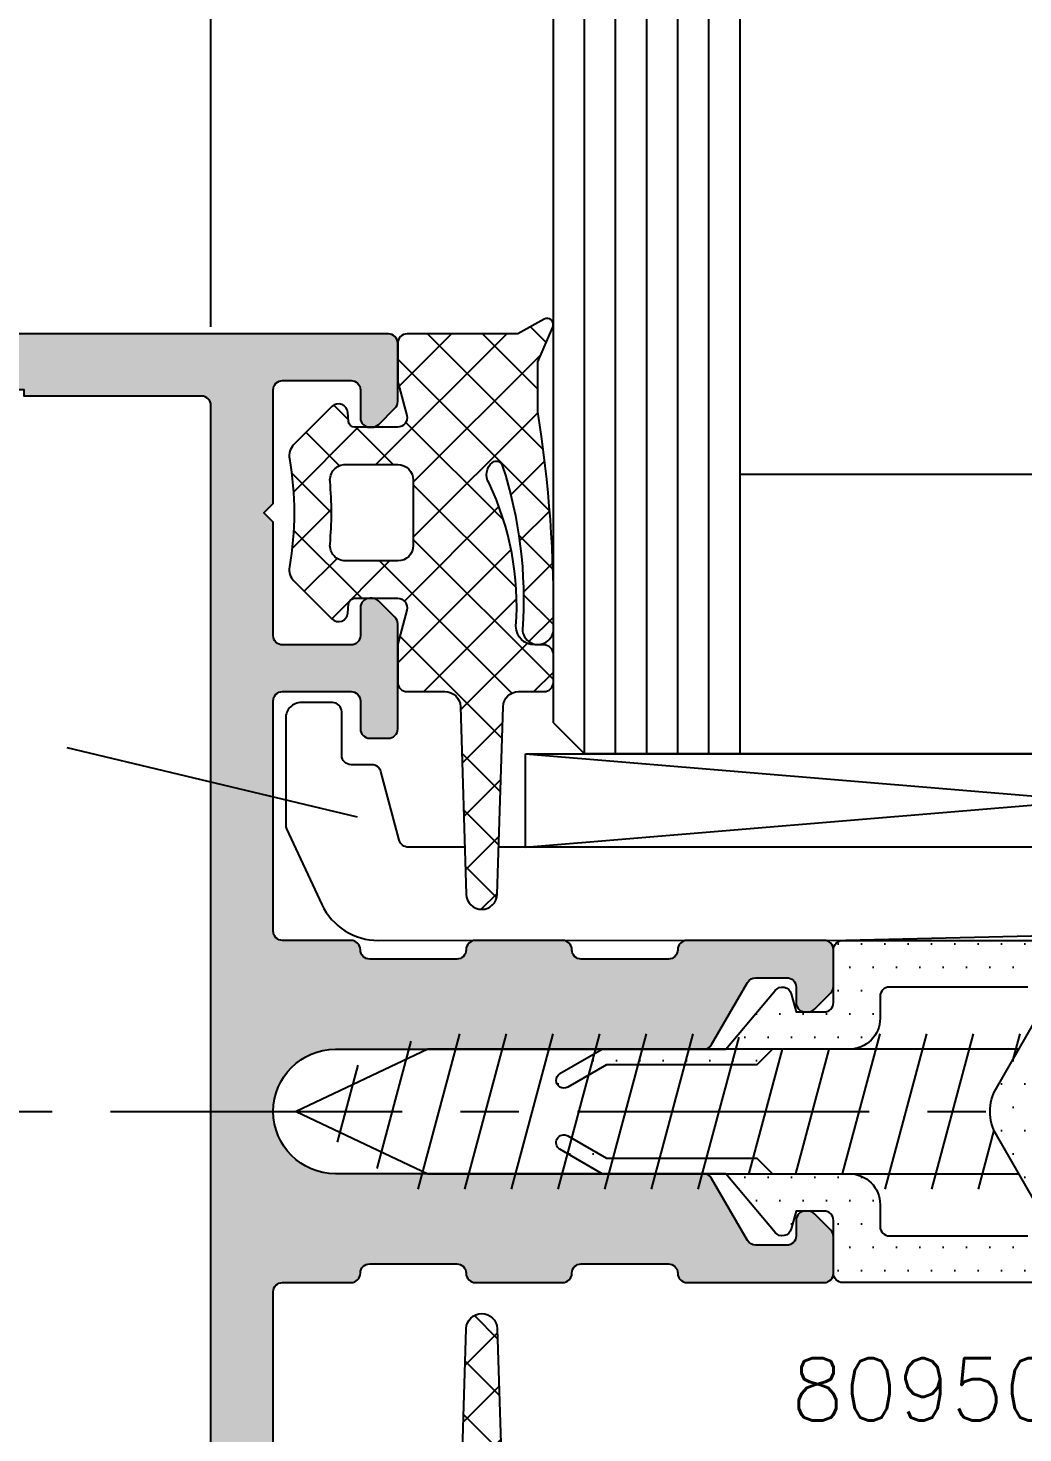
# Model space of a CAD drawing. Extents: x 0 to 4131, y -1600 to 527.
# Drawn here: x 337.51 to 369.47, y 136.53 to 181.7 of the extents above; entities that cross this region are included whole.
import ezdxf

# ---------------------------------------------------------------- set-up
doc = ezdxf.new("R2010")
doc.units = 0
doc.header["$LTSCALE"] = 7.5
doc.header["$MEASUREMENT"] = 0
doc.linetypes.add('CENTER', pattern=[2, 1.25, -0.25, 0.25, -0.25])
for name, color, linetype in [('ASSI', 1, 'CENTER'), ('FILL', 8, 'CONTINUOUS'), ('FINE', 7, 'CONTINUOUS'), ('GOMMA', 3, 'CONTINUOUS'), ('GROSSA', 4, 'CONTINUOUS'), ('QUOTE', 254, 'CONTINUOUS'), ('TRATTEGGI', 140, 'CONTINUOUS'), ('VETRO', 6, 'CONTINUOUS'), ('VITERIA', 40, 'CONTINUOUS')]:
    doc.layers.add(name, color=color, linetype=linetype)
doc.styles.get("Standard").update_dxf_attribs({"font": 'romans.shx'})
pattern_1 = [(135, (219.9116470140562, 0), (-0.8838834764831844, -0.8838834764831843), []), (225, (219.9116470140562, 0), (0.8838834764831843, -0.8838834764831844), [])]

msp = doc.modelspace()

# ---------------------------------------------------------------- hatches: boundary and pattern name
at = {"layer": 'FILL'}
h = msp.add_hatch(dxfattribs=at)
h.set_pattern_fill('ANSI37', color=137, scale=10, angle=90, style=0)
h.set_pattern_definition(pattern_1)
h.paths.add_polyline_path([(349.3827711579638, 163.3625858563698), (348.0051833116697, 163.3625858563693, 0.3888787318529616), (347.8059443720514, 163.1800170049189), (347.7801578557927, 162.885275775377, -0.6370702608069253), (347.2691674120093, 162.6992904638462), (346.0386532257656, 163.9298046500898, -0.2448502030394246), (345.8998525469115, 164.3704641271444, 0.08777722502794272), (345.8998525469115, 167.8547075855956, -0.2448502030393978), (346.0386532257655, 168.29536706265), (347.2691674120092, 169.5258812488938, -0.6370702608074451), (347.7801578557927, 169.3398959373621), (347.8059443720514, 169.0451547078203, 0.3888787318529616), (348.0051833116697, 168.8625858563698), (349.3827711579638, 168.86258585637, 0.4931454260313071), (349.6725489058506, 169.2402315699007), (349.392993410077, 170.2835468836626, -0.06554346281524528), (349.3827711579637, 170.3611925971934), (349.3827711579637, 171.5625858563699, -0.4142135623730951), (349.6827711579637, 171.8625858563698), (353.2452335871754, 171.8625858563699), (354.0843874037601, 172.336714076107, -0.719514949498538), (354.3662171950264, 172.0829143339418), (353.8827711579636, 170.9697655333424), (353.8827711579638, 169.3550702156038, -0.03458326819184766), (354.3827711579639, 163.8664340468397), (354.3827711579639, 162.3059954906206, -0.9233661372519979), (353.3880153561527, 162.3702679835963, 0.09779404551911575), (352.7396625002627, 167.6368866659521, 0.5226703353487675), (352.4252823846513, 167.7318779108169, 0.3865361286484078), (352.3159384067969, 167.0682439425365, -0.1286776343090358), (353.1827711579637, 162.46258585637, 0.4142135623730951), (353.7827711579637, 161.8625858563699), (354.0827711579638, 161.86258585637, -0.4142135623730916), (354.3827711579638, 161.56258585637), (354.3827711579638, 160.66258585637, -0.4142135623730673), (354.0827711579637, 160.36258585637), (353.2676407742215, 160.36258585637, 0.4052432957209562), (352.7678767350533, 159.877945060588), (352.5825351971321, 153.8472266521519, -0.9697392325154671), (351.5830071187955, 153.8472266521519), (351.3976655808743, 159.8779450605882, 0.4052432957209554), (350.897901541706, 160.36258585637), (349.6827711579638, 160.3625858563698, -0.414213562373088), (349.3827711579638, 160.66258585637), (349.3827711579638, 161.903474864823), (349.6725489058505, 162.9849401428391, 0.4931454260313067)])
h.paths.add_polyline_path([(349.8827711579638, 165.0625858563699), (349.8827711579638, 167.1625858563695, 0.4142135623730276), (349.3827711579639, 167.6625858563695), (347.7051674461273, 167.6625858563699, 0.4410091218322054), (347.2072186616317, 167.1173419836415, -0.04533686841581611), (347.2072186616318, 165.1078297290983, 0.4410091218320642), (347.7051674461272, 164.5625858563701), (349.3827711579638, 164.5625858563699, 0.4142135623730981)], flags=16)
h = msp.add_hatch(color=253, dxfattribs=at)
h.paths.add_polyline_path([(345.6827711579639, 170.3625858563698), (347.882771157964, 170.3625858563698, -0.4142135623730952), (348.1827711579639, 170.0625858563699), (348.1827711579639, 169.1625858563698, 0.4517883523668842), (348.520639123608, 168.8649854242834, 0.2320247787636968), (348.770639123608, 168.9504538220139), (349.2949031923199, 169.4747178907259, 0.1989123673797145), (349.3827711579639, 169.6868499250818), (349.3827711579639, 171.5625858563699, 0.4142135623730812), (349.082771157964, 171.8625858563698), (240.3827711579639, 171.8625858563699, 0.4142135623730951), (239.3827711579639, 170.8625858563699), (239.3827711579638, 122.8625858563699, 0.4142135623730951), (240.3827711579638, 121.8625858563699), (349.0827711579639, 121.8625858563698, 0.4142135623731505), (349.3827711579639, 122.1625858563698), (349.3827711579639, 124.0383217876578, 0.1989123673797021), (349.2949031923198, 124.250453822014), (348.7706391236081, 124.7747178907257, 0.2320247787637147), (348.520639123608, 124.8601862884562, 0.4517883523669615), (348.1827711579639, 124.5625858563698), (348.1827711579639, 123.6625858563698, -0.4142135623731229), (347.882771157964, 123.3625858563698), (345.6827711579639, 123.3625858563698, -0.4142135623731782), (345.3827711579639, 123.6625858563698), (345.3827711579639, 127.3141602501316), (345.0827711579639, 127.6125858563698), (345.3827711579639, 127.9110114626082), (345.3827711579639, 131.5625858563699, -0.4142135623731364), (345.6827711579639, 131.8625858563699), (347.882771157964, 131.8625858563698, -0.4142135623731784), (348.1827711579641, 131.5625858563697), (348.182771157964, 130.6625858563698, 0.4517883523667062), (348.5206391236079, 130.3649854242834, 0.2320247787637037), (348.7706391236079, 130.4504538220139), (349.2949031923199, 130.9747178907257, 0.198912367379619), (349.3827711579639, 131.1868499250817), (349.3827711579639, 134.5625858563699, 0.41421356237322), (349.0827711579638, 134.8625858563699), (348.4827711579641, 134.8625858563698, 0.4142135623730949), (348.1827711579641, 134.5625858563698), (348.1827711579641, 133.6625858563699, -0.4142135623730812), (347.882771157964, 133.3625858563698), (345.6827711579639, 133.3625858563698, -0.4142135623731505), (345.3827711579639, 133.6625858563698), (345.3827711579638, 141.0625858563701, -0.4142135623730419), (345.6827711579638, 141.36258585637), (347.882771157964, 141.36258585637, 0.4142135623730673), (348.1827711579641, 141.66258585637, -0.4142135623730951), (348.482771157964, 141.9625858563699), (351.2793954849899, 141.9625858563699, -0.4142135623730951), (351.57939548499, 141.66258585637, 0.4142135623731367), (351.87939548499, 141.3625858563699), (354.67939548499, 141.3625858563699, 0.4142135623731227), (354.97939548499, 141.66258585637, -0.4142135623730951), (355.2793954849899, 141.9625858563699), (358.0793954849899, 141.9625858563699, -0.4142135623730951), (358.37939548499, 141.66258585637, 0.4142135623730949), (358.6793954849899, 141.36258585637), (363.0827711579639, 141.3625858563698, 0.414213562372984), (363.3827711579639, 141.6625858563698), (363.3827711579639, 142.838321787658, 0.1989123673795689), (363.2949031923199, 143.0504538220138), (362.770639123608, 143.5747178907259, 0.2320247787636095), (362.5206391236081, 143.6601862884561, 0.4517883523670538), (362.1827711579639, 143.3625858563698), (362.1827711579639, 142.8625858563698, -0.4142135623730119), (361.8827711579639, 142.5625858563699), (360.883881857857, 142.5625858563699, -0.2679491924310441), (360.6240742367218, 142.7125858563699), (359.4693736983424, 144.7125858563699, 0.2679491924309973), (359.2095660772072, 144.8625858563698), (347.382771157964, 144.8625858563698, -1), (347.382771157964, 148.8625858563698), (359.2095660772071, 148.8625858563698, 0.2679491924310169), (359.4693736983423, 149.0125858563698), (360.6240742367218, 151.0125858563699, -0.2679491924309973), (360.883881857857, 151.1625858563698), (361.8827711579639, 151.1625858563698, -0.4142135623731506), (362.1827711579639, 150.8625858563698), (362.1827711579639, 150.3625858563698, 0.4517883523669043), (362.520639123608, 150.0649854242835, 0.2320247787638649), (362.7706391236081, 150.1504538220139), (363.2949031923199, 150.6747178907258, 0.1989123673796784), (363.3827711579639, 150.8868499250816), (363.382771157964, 152.0625858563699, 0.4142135623730258), (363.082771157964, 152.3625858563697), (358.6793954849899, 152.3625858563696, 0.4142135623731227), (358.37939548499, 152.0625858563696, -0.4142135623730256), (358.07939548499, 151.7625858563697), (355.2793954849899, 151.7625858563697, -0.4142135623730951), (354.97939548499, 152.0625858563696, 0.4142135623731781), (354.67939548499, 152.3625858563697), (351.87939548499, 152.3625858563696, 0.4142135623730951), (351.5793954849899, 152.0625858563696, -0.4142135623730812), (351.2793954849899, 151.7625858563697), (348.482771157964, 151.7625858563697, -0.4142135623730947), (348.1827711579641, 152.0625858563696, 0.4142135623730533), (347.8827711579641, 152.3625858563696), (345.6827711579639, 152.3625858563698, -0.414213562373164), (345.3827711579639, 152.6625858563698), (345.3827711579639, 160.0625858563701, -0.4142135623731505), (345.6827711579639, 160.3625858563701), (347.8827711579639, 160.36258585637, -0.4142135623730673), (348.1827711579638, 160.0625858563701), (348.1827711579639, 159.1625858563699, 0.4142135623730397), (348.4827711579638, 158.8625858563699), (349.0827711579639, 158.8625858563698, 0.4142135623730951), (349.3827711579639, 159.1625858563698), (349.3827711579639, 162.5383217876581, 0.198912367379655), (349.2949031923199, 162.7504538220141), (348.7706391236081, 163.2747178907259, 0.2320247787636621), (348.5206391236081, 163.3601862884561, 0.4517883523669932), (348.1827711579641, 163.0625858563699), (348.182771157964, 162.16258585637, -0.414213562373095), (347.8827711579639, 161.8625858563699), (345.6827711579639, 161.8625858563698, -0.4142135623731226), (345.3827711579639, 162.1625858563698), (345.3827711579639, 165.8141602501314), (345.0827711579639, 166.1125858563698), (345.3827711579639, 166.4110114626083), (345.3827711579639, 170.0625858563699, -0.4142135623730673)])
h.paths.add_polyline_path([(343.3827711579639, 169.5625858563699), (343.3827711579638, 124.1625858563698, -0.414213562373095), (343.0827711579638, 123.8625858563699), (337.3827711579639, 123.8625858563699), (337.3827711579638, 123.6625858563698), (297.8827711579637, 123.6625858563699), (297.8827711579638, 123.8625858563697), (291.8827711579638, 123.8625858563699), (291.8827711579639, 123.6625858563699), (252.3827711579638, 123.6625858563699), (252.3827711579638, 123.86258585637), (246.6827711579638, 123.8625858563699, -0.4142135623730951), (246.3827711579638, 124.1625858563699), (246.3827711579638, 126.5625858563699, 0.4142135623731504), (246.0827711579637, 126.86258585637), (245.1827711579637, 126.86258585637, 0.4142135623731504), (244.8827711579636, 126.5625858563699), (244.8827711579636, 124.1625858563699, -0.4142135623730396), (244.5827711579637, 123.86258585637), (241.6827711579637, 123.8625858563699, -0.4142135623730813), (241.3827711579638, 124.1625858563699), (241.3827711579639, 169.5625858563698, -0.4142135623731364), (241.6827711579638, 169.8625858563698), (244.5827711579638, 169.8625858563697, -0.414213562373081), (244.8827711579638, 169.5625858563697), (244.8827711579639, 167.1625858563698, 0.4142135623731505), (245.1827711579638, 166.8625858563698), (246.0827711579638, 166.8625858563697, 0.4142135623731505), (246.3827711579638, 167.1625858563698), (246.3827711579638, 169.5625858563699, -0.4142135623730951), (246.6827711579638, 169.8625858563699), (252.3827711579638, 169.8625858563698), (252.3827711579638, 170.0625858563699), (291.8827711579639, 170.0625858563698), (291.8827711579637, 169.8625858563699), (297.8827711579638, 169.8625858563699), (297.8827711579638, 170.0625858563699), (337.3827711579638, 170.0625858563699), (337.3827711579639, 169.8625858563699), (343.0827711579638, 169.8625858563699, -0.4142135623730951)], flags=16)
h = msp.add_hatch(dxfattribs=at)
h.set_pattern_fill('DOTS', color=2, scale=12, style=0)
h.set_pattern_definition([(0, (219.9116470140562, 0), (0.375, 0.75), [0, -0.75])])
edge = h.paths.add_edge_path(flags=16)
edge.add_arc((375.627515269638, 143.3625858563662), 0.4999999999999716, 270.0000000000032, 390.0000000000049)
edge.add_line((376.0605279715302, 143.6125858563663), (374.6171522985561, 146.1125858563663))
edge.add_arc((375.9161904042327, 146.8625858563662), 1.499999999999923, 150.0000000000008, 209.9999999999992, ccw=False)
edge.add_line((374.6171522985561, 147.6125858563661), (376.0605279715302, 150.1125858563661))
edge.add_arc((375.627515269638, 150.3625858563661), 0.5000000000000022, 330.0000000000039, 450.0000000000032)
edge.add_line((375.6275152696379, 150.8625858563661), (372.0523864002345, 150.8625858563661))
edge.add_arc((372.0523864002344, 150.5625858563661), 0.3000000000000398, 89.99999999996743, 149.999999999966)
edge.add_line((371.792578779099, 150.7125858563663), (369.569780242719, 146.8625858563664))
edge.add_line((369.569780242719, 146.8625858563664), (371.7925787790991, 143.0125858563663))
edge.add_arc((372.0523864002345, 143.1625858563663), 0.2999999999999832, 210.0000000000031, 270.0000000000054)
edge.add_line((372.0523864002345, 142.8625858563664), (375.627515269638, 142.8625858563663))
edge = h.paths.add_edge_path()
edge.add_arc((378.0523864002342, 150.5625858563662), 0.2999999999999261, 89.99999999997829, 149.9999999999794)
edge.add_line((377.792578779099, 150.7125858563663), (375.569780242719, 146.8625858563661))
edge.add_line((375.569780242719, 146.8625858563661), (377.7925787790991, 143.0125858563662))
edge.add_arc((378.0523864002345, 143.1625858563662), 0.2999999999999832, 210.0000000000031, 270.0000000000054)
edge.add_line((378.0523864002345, 142.8625858563663), (381.6827711579638, 142.8625858563664))
edge.add_line((381.6827711579638, 142.8625858563664), (381.6827711579638, 142.5625858563662))
edge.add_line((381.6827711579638, 142.5625858563662), (383.1827711579638, 142.5625858563662))
edge.add_line((383.1827711579638, 142.5625858563662), (383.1827711579638, 143.6625858563662))
edge.add_line((383.1827711579638, 143.6625858563662), (384.0827711579637, 143.6625858563662))
edge.add_arc((384.0827711579638, 143.3625858563663), 0.2999999999999261, -5.5138116294983774e-12, 90.0000000000054, ccw=False)
edge.add_line((384.3827711579637, 143.3625858563663), (384.3827711579637, 141.8625858563663))
edge.add_arc((383.8827711579638, 141.8625858563662), 0.4999999999999432, -89.99999999999352, 6.480149750132114e-12, ccw=False)
edge.add_line((383.8827711579638, 141.3625858563663), (363.6827711579639, 141.3625858563664))
edge.add_arc((363.6827711579639, 141.6625858563663), 0.2999999999999545, 180, 270, ccw=False)
edge.add_line((363.3827711579639, 141.6625858563663), (363.3827711579638, 143.3625858563664))
edge.add_arc((363.082771157964, 143.3625858563663), 0.2999999999998977, 1.085629331273251e-11, 90.00000000001086)
edge.add_line((363.0827711579639, 143.6625858563662), (362.1827711579639, 143.6625858563662))
edge.add_line((362.1827711579639, 143.6625858563662), (362.0279914555121, 143.0849401428354))
edge.add_arc((361.7382137076254, 143.1625858563661), 0.2999999999999692, 219.9999999999969, 344.99999999999835, ccw=False)
edge.add_line((361.5084003746897, 142.9697495734602), (359.9201221478243, 144.8625858563661))
edge.add_line((359.9201221478243, 144.8625858563661), (355.9526896817964, 144.8625858563663))
edge.add_line((355.9526896817964, 144.8625858563663), (354.5956388742275, 145.6460795054202))
edge.add_arc((354.7206388742275, 145.8625858563663), 0.2499999999999713, 59.99999999999619, 239.9999999999962, ccw=False)
edge.add_line((354.8456388742275, 146.0790922073124), (356.0866642780121, 145.3625858563663))
edge.add_line((356.0866642780121, 145.3625858563663), (360.9201221478243, 145.3625858563663))
edge.add_line((360.9201221478243, 145.3625858563663), (361.4201221478243, 144.8625858563661))
edge.add_line((361.4201221478243, 144.8625858563661), (363.8827711579639, 144.8625858563664))
edge.add_arc((363.8827711579639, 143.8625858563664), 1, 0, 90, ccw=False)
edge.add_line((364.8827711579639, 143.8625858563664), (364.8827711579639, 143.1625858563663))
edge.add_arc((365.182771157964, 143.1625858563664), 0.3000000000000114, 180.0000000000109, 270.0000000000109)
edge.add_line((365.182771157964, 142.8625858563664), (369.627515269638, 142.8625858563664))
edge.add_arc((369.627515269638, 143.3625858563663), 0.4999999999999716, 270.0000000000032, 390.0000000000049)
edge.add_line((370.0605279715302, 143.6125858563664), (368.6171522985562, 146.1125858563664))
edge.add_arc((369.916190404233, 146.8625858563664), 1.500000000000049, 150.0000000000011, 209.9999999999989, ccw=False)
edge.add_line((368.6171522985562, 147.6125858563664), (370.0605279715302, 150.1125858563664))
edge.add_arc((369.627515269638, 150.3625858563664), 0.4999999999999814, 329.999999999995, 449.9999999999968)
edge.add_line((369.627515269638, 150.8625858563664), (365.182771157964, 150.8625858563664))
edge.add_arc((365.182771157964, 150.5625858563664), 0.3000000000000114, 89.99999999998914, 179.9999999999891)
edge.add_line((364.8827711579639, 150.5625858563664), (364.8827711579639, 149.8625858563664))
edge.add_arc((363.8827711579639, 149.8625858563664), 1.000000000000028, 270.0000000000016, 359.99999999999835, ccw=False)
edge.add_line((363.8827711579639, 148.8625858563664), (361.4201221478243, 148.8625858563664))
edge.add_line((361.4201221478243, 148.8625858563664), (360.9201221478243, 148.3625858563664))
edge.add_line((360.9201221478243, 148.3625858563664), (356.0866642780121, 148.3625858563664))
edge.add_line((356.0866642780121, 148.3625858563664), (354.8456388742275, 147.6460795054201))
edge.add_arc((354.7206388742275, 147.8625858563663), 0.2500000000000205, 119.9999999999973, 299.99999999999727, ccw=False)
edge.add_line((354.5956388742275, 148.0790922073124), (355.9526896817964, 148.8625858563664))
edge.add_line((355.9526896817964, 148.8625858563664), (359.9201221478243, 148.8625858563664))
edge.add_line((359.9201221478243, 148.8625858563664), (361.5084003746897, 150.7554221392722))
edge.add_arc((361.7382137076254, 150.5625858563663), 0.2999999999999322, 15.000000000013586, 140.0000000000149, ccw=False)
edge.add_line((362.0279914555121, 150.6402315698971), (362.1827711579639, 150.0625858563664))
edge.add_line((362.1827711579639, 150.0625858563664), (363.0827711579639, 150.0625858563664))
edge.add_arc((363.0827711579639, 150.3625858563664), 0.2999999999999545, 270, 360)
edge.add_line((363.3827711579638, 150.3625858563664), (363.3827711579639, 152.0625858563664))
edge.add_arc((363.6827711579639, 152.0625858563664), 0.2999999999999545, 90, 180, ccw=False)
edge.add_line((363.6827711579639, 152.3625858563664), (383.8827711579638, 152.3625858563661))
edge.add_arc((383.8827711579638, 151.8625858563662), 0.4999999999999432, -6.480149750132114e-12, 89.99999999999352, ccw=False)
edge.add_line((384.3827711579637, 151.8625858563661), (384.3827711579637, 150.3625858563664))
edge.add_arc((384.0827711579638, 150.3625858563663), 0.2999999999999261, -90.0000000000054, 5.4001247917767614e-12, ccw=False)
edge.add_line((384.0827711579637, 150.0625858563664), (383.1827711579638, 150.0625858563664))
edge.add_line((383.1827711579638, 150.0625858563664), (383.1827711579638, 151.1625858563663))
edge.add_line((383.1827711579638, 151.1625858563663), (381.6827711579638, 151.1625858563663))
edge.add_line((381.6827711579638, 151.1625858563663), (381.6827711579638, 150.8625858563661))
edge.add_line((381.6827711579638, 150.8625858563661), (378.0523864002344, 150.8625858563661))
h = msp.add_hatch(dxfattribs=at)
h.set_pattern_fill('ANSI37', color=137, scale=10, angle=90, style=0)
h.set_pattern_definition(pattern_1)
h.paths.add_polyline_path([(349.3827711579637, 130.3625858563697), (348.0051833116697, 130.3625858563702, -0.3888787318528232), (347.8059443720514, 130.5451547078206), (347.7801578557928, 130.839895937362, 0.6370702608074055), (347.2691674120094, 131.0258812488935), (346.0386532257656, 129.7953670626497, 0.2448502030393981), (345.8998525469115, 129.3547075855951, -0.08777722502794177), (345.8998525469115, 125.8704641271439, 0.2448502030393868), (346.0386532257655, 125.4298046500896), (347.2691674120092, 124.1992904638458, 0.6370702608074225), (347.7801578557927, 124.3852757753774), (347.8059443720514, 124.6800170049193, -0.3888787318529661), (348.0051833116698, 124.8625858563697), (349.3827711579639, 124.8625858563695, -0.4931454260312712), (349.6725489058506, 124.4849401428388), (349.392993410077, 123.4416248290769, 0.06554346281525253), (349.3827711579637, 123.3639791155461), (349.3827711579637, 122.1625858563697, 0.4142135623730859), (349.6827711579637, 121.8625858563697), (353.2452335871754, 121.8625858563696), (354.0843874037601, 121.3884576366326, 0.7195149494985551), (354.3662171950264, 121.6422573787978), (353.8827711579636, 122.7554061793972), (353.8827711579638, 124.3701014971358, 0.03458326819185004), (354.3827711579639, 129.8587376659003), (354.3827711579639, 131.4191762221189, 0.923366137252042), (353.3880153561528, 131.3549037291426, -0.09780651076475916), (352.7394524924057, 126.0876423361231, -0.521594728560555), (352.4252823846513, 125.9932938019226, -0.3865361286483301), (352.3159384067968, 126.656927770203, 0.1286776343090394), (353.1827711579637, 131.2625858563696, -0.4142135623732106), (353.782771157964, 131.8625858563696), (354.0827711579636, 131.8625858563695, 0.4142135623731878), (354.3827711579638, 132.1625858563695), (354.3827711579638, 133.0625858563695, 0.4142135623731131), (354.0827711579638, 133.3625858563695), (353.2676407742216, 133.3625858563695, -0.4052432957209566), (352.7678767350533, 133.8472266521514), (352.5825351971321, 139.8779450605877, 0.9697392325154811), (351.5830071187955, 139.8779450605877), (351.3976655808743, 133.8472266521514, -0.4052432957210116), (350.8979015417059, 133.3625858563695), (349.6827711579639, 133.3625858563697, 0.4142135623731499), (349.3827711579638, 133.0625858563697), (349.3827711579638, 131.8216968479166), (349.6725489058505, 130.7402315699004, -0.4931454260313897)])
h.paths.add_polyline_path([(349.8827711579638, 128.6625858563697), (349.8827711579638, 126.56258585637, -0.4142135623730356), (349.3827711579639, 126.06258585637), (347.7051674461272, 126.0625858563697, -0.441009121832149), (347.2072186616317, 126.607829729098, 0.04533686841581565), (347.2072186616318, 128.6173419836412, -0.4410091218320158), (347.7051674461272, 129.1625858563695), (349.3827711579638, 129.1625858563697, -0.4142135623731346)], flags=16)

# ---------------------------------------------------------------- linework, layer by layer
at = {"layer": 'ASSI'}
msp.add_line((235.1541341295788, 146.8625858563698), (402.4758087198757, 146.8625858563698), dxfattribs=at)
at = {"layer": 'FINE'}
for p, q in [((343.3806467994698, 172.0906341108348), (343.3806467994698, 226.8620613006726)), ((353.4832526970076, 155.3597506993854), (389.4832526970076, 158.3625858563695)), ((353.4832526970076, 158.3625858563693), (389.4832526970076, 155.3597506993854))]:
    msp.add_line(p, q, dxfattribs=at)
msp.add_lwpolyline([(351.536464185578, 155.3616595595614), (349.7231134367036, 155.3616595595614, -0.3394542588633759), (349.4333356888168, 155.5840138460306), (348.8424501171696, 157.7892288208773, 0.3394676889014783), (348.5526579184598, 158.0115831069987), (347.8828674955092, 158.0115508435889, -0.414213562373109), (347.5828530450341, 158.3115363924174), (347.582785607859, 159.7115363907934, 0.4142135623731228), (347.2827711573839, 160.0115219396217), (346.2827711585441, 160.0114737702111, 0.4142135623730951), (345.7827952438296, 159.5114496860859), (345.7829534576034, 156.0797736342359, 0.1095183342453251), (345.8110672286708, 155.952988890148), (346.9474711551032, 153.5162692575755, 0.2914734195860883), (348.7601423513499, 152.3615930950205), (363.7829534576034, 152.3723107859983), (383.5166749881524, 152.8307554297485, 0.4044874037899032), (384.483312014126, 153.8302469002234), (384.4832526970076, 155.0616740103847, 0.4141994539497039), (384.1832526973557, 155.3616595595614), (352.6290781303496, 155.3616595595614)], format="xyb", dxfattribs=at)
msp.add_lwpolyline([(353.4832526970076, 158.3625858563693), (389.4832526970076, 158.3625858563695), (389.4832526970076, 155.3597506993854), (353.4832526970076, 155.3597506993854)], close=True, dxfattribs=at)
at = {"layer": 'GOMMA'}
for points in [[(347.2691674120093, 162.6992904638462, 0.6370702608069253), (347.7801578557927, 162.885275775377), (347.8059443720514, 163.1800170049189, -0.3888787318529617), (348.0051833116697, 163.3625858563693), (349.3827711579638, 163.3625858563698, -0.4931454260313065), (349.6725489058505, 162.9849401428391), (349.3827711579638, 161.903474864823), (349.3827711579638, 160.66258585637, 0.4142135623730882), (349.6827711579638, 160.3625858563698), (350.897901541706, 160.36258585637, -0.4052432957209554), (351.3976655808743, 159.8779450605882), (351.5830071187955, 153.8472266521519, 0.9697392325154702), (352.5825351971321, 153.8472266521519), (352.7678767350533, 159.877945060588, -0.4052432957209562), (353.2676407742215, 160.36258585637), (354.0827711579637, 160.36258585637, 0.4142135623730672), (354.3827711579638, 160.66258585637), (354.3827711579638, 161.56258585637, 0.4142135623730916), (354.0827711579638, 161.86258585637), (353.7827711579637, 161.8625858563699, -0.414213562373095), (353.1827711579637, 162.46258585637, 0.1286776343090358), (352.3159384067969, 167.0682439425365, -0.3865361286483825), (352.4252823846513, 167.7318779108169, -0.522670335346423), (352.7396625002622, 167.6368866659536, -0.0977940455191428), (353.3880153561527, 162.3702679835963, 1.011468768470314), (354.3875985499434, 162.3967898639193, 0.04380891343036498), (353.8827711579638, 169.3550702156038), (353.8827711579636, 170.9697655333424), (354.3662171950264, 172.0829143339418, 0.7195149494985378), (354.0843874037601, 172.336714076107), (353.2452335871754, 171.8625858563699), (349.6827711579637, 171.8625858563698, 0.414213562373095), (349.3827711579637, 171.5625858563699), (349.3827711579637, 170.3611925971934, 0.06554346281524528), (349.392993410077, 170.2835468836626), (349.6725489058506, 169.2402315699007, -0.4931454260313073), (349.3827711579638, 168.86258585637), (348.0051833116697, 168.8625858563698, -0.3888787318529617), (347.8059443720514, 169.0451547078203), (347.7801578557927, 169.3398959373621, 0.6370702608074451), (347.2691674120092, 169.5258812488938), (346.0386532257655, 168.29536706265, 0.2448502030393978), (345.8998525469115, 167.8547075855956, -0.08777722502794418), (345.8998525469115, 164.3704641271443, 0.2448502030393947), (346.0386532257656, 163.9298046500898)], [(349.3827711579639, 167.6625858563695, -0.4142135623730276), (349.8827711579638, 167.1625858563695), (349.8827711579638, 165.0625858563699, -0.4142135623730981), (349.3827711579638, 164.5625858563699), (347.7051674461272, 164.5625858563701, -0.4410091218320271), (347.2072186616318, 165.1078297290983, 0.04533686841581869), (347.2072186616317, 167.1173419836416, -0.4410091218321683), (347.7051674461273, 167.6625858563699)]]:
    msp.add_lwpolyline(points, format="xyb", close=True, dxfattribs=at)
for points in [[(369.627515269638, 150.8625858563664), (365.182771157964, 150.8625858563664, 0.414213562373095), (364.8827711579639, 150.5625858563664), (364.8827711579639, 149.8625858563664, -0.4142135623730784), (363.8827711579639, 148.8625858563664), (361.4201221478243, 148.8625858563664), (360.9201221478243, 148.3625858563664), (356.0866642780121, 148.3625858563664), (354.8456388742275, 147.6460795054201, -1.000000000000002), (354.5956388742275, 148.0790922073124), (355.9526896817964, 148.8625858563664), (359.9201221478243, 148.8625858563664), (361.5084003746897, 150.7554221392722, -0.6068148963145984), (362.0279914555121, 150.6402315698971), (362.1827711579639, 150.0625858563664), (363.0827711579639, 150.0625858563664, 0.4142135623730953), (363.3827711579638, 150.3625858563664), (363.3827711579639, 152.0625858563664, -0.4142135623730951), (363.6827711579639, 152.3625858563664), (383.8827711579638, 152.3625858563661, -0.4142135623731101)], [(370.0605279715302, 143.6125858563664), (368.6171522985562, 146.1125858563664, -0.2679491924311143), (368.6171522985562, 147.6125858563664), (370.0605279715302, 150.1125858563664, 0.5773502691896208)], [(383.8827711579638, 141.3625858563663), (363.6827711579639, 141.3625858563664, -0.4142135623730951), (363.3827711579639, 141.6625858563663), (363.3827711579638, 143.3625858563664, 0.414213562373095), (363.0827711579639, 143.6625858563662), (362.1827711579639, 143.6625858563662), (362.0279914555121, 143.0849401428354, -0.6068148963145925), (361.5084003746897, 142.9697495734602), (359.9201221478243, 144.8625858563661), (355.9526896817964, 144.8625858563663), (354.5956388742275, 145.6460795054202, -1.000000000000002), (354.8456388742275, 146.0790922073124), (356.0866642780121, 145.3625858563663), (360.9201221478243, 145.3625858563663), (361.4201221478243, 144.8625858563661), (363.8827711579639, 144.8625858563664, -0.414213562373095), (364.8827711579639, 143.8625858563664), (364.8827711579639, 143.1625858563663, 0.4142135623730948), (365.182771157964, 142.8625858563664), (369.627515269638, 142.8625858563664, 0.5773502691896253)], [(351.3976655808743, 133.8472266521514), (351.5830071187955, 139.8779450605877, -0.9697392325154702), (352.5825351971321, 139.8779450605877), (352.7678767350533, 133.8472266521516, 0.4052432957209562)]]:
    msp.add_lwpolyline(points, format="xyb", dxfattribs=at)
at = {"layer": 'GROSSA'}
for points in [[(345.3827711579639, 133.6625858563697), (345.3827711579638, 141.06258585637, -0.4142135623731114), (345.6827711579638, 141.36258585637), (347.882771157964, 141.36258585637, 0.4142135623730673), (348.1827711579641, 141.6625858563699), (348.1827711579641, 141.6625858563699, -0.414213562373095), (348.482771157964, 141.9625858563699), (351.2793954849899, 141.9625858563699, -0.414213562373095), (351.57939548499, 141.6625858563699, 0.4142135623730674), (351.87939548499, 141.3625858563699), (354.67939548499, 141.3625858563699, 0.4142135623731227), (354.97939548499, 141.6625858563699), (354.97939548499, 141.6625858563699, -0.414213562373095), (355.2793954849899, 141.9625858563699), (358.0793954849899, 141.9625858563699, -0.414213562373095), (358.37939548499, 141.6625858563699, 0.4142135623731226), (358.6793954849899, 141.36258585637), (363.0827711579639, 141.3625858563697, 0.4142135623731227), (363.3827711579639, 141.6625858563699), (363.3827711579639, 142.838321787658, 0.1989123673796436), (363.2949031923199, 143.0504538220138), (362.770639123608, 143.5747178907258, 0.1989123673796406), (362.558507089252, 143.6625858563697), (362.4827711579639, 143.6625858563697, 0.4142135623731227), (362.1827711579639, 143.3625858563697), (362.1827711579639, 142.8625858563697, -0.4142135623730396), (361.8827711579639, 142.5625858563698), (360.883881857857, 142.5625858563698, -0.2679491924310988), (360.6240742367217, 142.7125858563699), (359.4693736983424, 144.7125858563699, 0.2679491924310988), (359.2095660772071, 144.8625858563697), (347.382771157964, 144.8625858563697, -0.9999999999999999), (347.382771157964, 148.8625858563697), (359.2095660772071, 148.8625858563697, 0.2679491924311116), (359.4693736983424, 149.0125858563698), (360.6240742367218, 151.0125858563698, -0.2679491924310988), (360.8838818578571, 151.1625858563697), (361.8827711579639, 151.1625858563697, -0.4142135623731228), (362.1827711579639, 150.8625858563697), (362.1827711579639, 150.3625858563697, 0.4142135623730672), (362.4827711579639, 150.0625858563698), (362.558507089252, 150.0625858563698, 0.1989123673796406), (362.770639123608, 150.1504538220137), (363.2949031923199, 150.6747178907257, 0.1989123673796292), (363.3827711579639, 150.8868499250815), (363.382771157964, 152.0625858563698, 0.4142135623731505), (363.0827711579639, 152.3625858563696), (358.6793954849899, 152.3625858563695, 0.4142135623731226), (358.37939548499, 152.0625858563696, -0.4142135623730673), (358.0793954849899, 151.7625858563696), (355.2793954849899, 151.7625858563696, -0.414213562373095), (354.97939548499, 152.0625858563696), (354.97939548499, 152.0625858563696, 0.4142135623731227), (354.67939548499, 152.3625858563696), (351.87939548499, 152.3625858563695, 0.414213562373095), (351.5793954849899, 152.0625858563696, -0.4142135623730673), (351.2793954849899, 151.7625858563696), (348.482771157964, 151.7625858563696, -0.4142135623730948), (348.1827711579641, 152.0625858563696), (348.1827711579641, 152.0625858563696, 0.4142135623731227), (347.882771157964, 152.3625858563695), (345.6827711579639, 152.3625858563697, -0.4142135623730807), (345.3827711579639, 152.6625858563697), (345.3827711579639, 160.06258585637, -0.4142135623731227), (345.6827711579639, 160.3625858563701), (347.8827711579639, 160.36258585637, -0.4142135623731228), (348.1827711579638, 160.06258585637), (348.1827711579639, 159.1625858563698, 0.414213562373095), (348.4827711579639, 158.8625858563699), (349.0827711579639, 158.8625858563697, 0.4142135623731228), (349.3827711579639, 159.1625858563698), (349.3827711579639, 162.538321787658, 0.1989123673796898), (349.2949031923199, 162.7504538220141), (348.7706391236081, 163.2747178907258, 0.1989123673796406), (348.5585070892521, 163.3625858563697), (348.482771157964, 163.3625858563697, 0.4142135623731505), (348.1827711579641, 163.0625858563698), (348.182771157964, 162.1625858563699, -0.4142135623730673), (347.882771157964, 161.8625858563699), (345.6827711579639, 161.8625858563697, -0.4142135623731504), (345.3827711579639, 162.1625858563698), (345.3827711579639, 165.8141602501314), (345.0827711579639, 166.1125858563697), (345.3827711579639, 166.4110114626083), (345.3827711579639, 170.0625858563698, -0.4142135623731505), (345.6827711579639, 170.3625858563697), (347.882771157964, 170.3625858563697, -0.4142135623731228), (348.1827711579639, 170.0625858563698), (348.1827711579639, 169.1625858563697, 0.4142135623731504), (348.482771157964, 168.8625858563697), (348.5585070892521, 168.8625858563697, 0.1989123673796712), (348.7706391236081, 168.9504538220139), (349.2949031923199, 169.4747178907259, 0.1989123673796406), (349.3827711579639, 169.6868499250817), (349.3827711579639, 171.5625858563698, 0.4142135623731228), (349.0827711579639, 171.8625858563697), (240.3827711579639, 171.8625858563698, 0.414213562373095)], [(343.3827711579638, 124.1625858563698), (343.3827711579639, 169.5625858563698, 0.414213562373095), (343.0827711579638, 169.8625858563698), (337.3827711579639, 169.8625858563698), (337.3827711579638, 170.0625858563699), (297.8827711579638, 170.0625858563698), (297.8827711579638, 169.8625858563699), (291.8827711579638, 169.8625858563698), (291.8827711579639, 170.0625858563698), (252.3827711579638, 170.0625858563698), (252.3827711579638, 169.8625858563697), (246.6827711579638, 169.8625858563698, 0.414213562373095), (246.3827711579638, 169.5625858563698), (246.3827711579638, 167.1625858563698, -0.4142135623731505), (246.0827711579638, 166.8625858563697), (245.1827711579638, 166.8625858563697, -0.4142135623731504), (244.8827711579639, 167.1625858563698), (244.8827711579638, 169.5625858563697, 0.4142135623730811), (244.5827711579638, 169.8625858563697), (241.6827711579638, 169.8625858563697, 0.4142135623731365), (241.3827711579639, 169.5625858563697), (241.3827711579638, 124.1625858563699, 0.4142135623730813)]]:
    msp.add_lwpolyline(points, format="xyb", dxfattribs=at)
at = {"layer": 'QUOTE'}
msp.add_line((348.0938960162735, 156.3260723066462), (338.7621065451563, 158.5566597223079), dxfattribs=at)
at = {"layer": 'TRATTEGGI'}
for p, q in [((355.3827711579639, 158.3625858563695), (355.3827711579639, 226.8625858563699)), ((356.3827711579639, 158.3625858563695), (356.3827711579639, 226.8625858563699)), ((357.3827711579639, 158.3625858563695), (357.3827711579639, 226.8625858563699)), ((358.3827711579639, 158.3625858563695), (358.3827711579639, 226.8625858563699)), ((359.3827711579639, 158.3625858563695), (359.3827711579639, 226.8625858563699))]:
    msp.add_line(p, q, dxfattribs=at)
at = {"layer": 'VETRO'}
for p, q in [((354.3827711579639, 159.3625858563695), (354.3827711579639, 226.8625858563699)), ((360.3827711579639, 158.3625858563695), (360.3827711579639, 226.8625858563699)), ((360.3827711579639, 167.3505887380431), (380.3827711579639, 167.3505887380432)), ((354.3827711579639, 159.3625858563695), (355.3827711579639, 158.3625858563695)), ((387.3827711579638, 158.3625858563696), (355.3827711579639, 158.3625858563695))]:
    msp.add_line(p, q, dxfattribs=at)
at = {"layer": 'VITERIA'}
for p, q in [((349.806328545353, 149.1258602122207), (348.7097462655271, 145.0333594292305)), ((351.3697589905307, 149.3625858563703), (350.0300130283752, 144.3625858563702)), ((352.8697589905307, 149.3625858563703), (351.5300130283752, 144.3625858563702)), ((354.3697589905307, 149.3625858563703), (353.0300130283752, 144.3625858563702)), ((355.8697589905307, 149.3625858563703), (354.5300130283752, 144.3625858563702)), ((357.3697589905307, 149.3625858563703), (356.0300130283752, 144.3625858563702)), ((358.8697589905307, 149.3625858563703), (357.5300130283752, 144.3625858563702)), ((360.3392680293848, 149.248792040202), (359.0300130283752, 144.3625858563702)), ((364.8697589905307, 149.3625858563703), (363.6639876245906, 144.8625858563697)), ((366.3697589905307, 149.3625858563703), (365.0300130283752, 144.3625858563702)), ((367.8697589905307, 149.3625858563703), (366.5300130283752, 144.3625858563702)), ((369.3697589905307, 149.3625858563703), (369.1465355048369, 148.5295044663182)), ((361.735784394315, 148.8625858563697), (360.6559910471785, 144.8327422231811)), ((363.235784394315, 148.8625858563697), (362.1639876245906, 144.8625858563697)), ((348.0978392124848, 148.34776742912), (347.4365527558693, 145.8798127746744)), ((368.5399936380409, 146.2658594025178), (368.0300130283752, 144.3625858563702))]:
    msp.add_line(p, q, dxfattribs=at)
msp.add_lwpolyline([(369.3388401350454, 148.8625858563702), (350.3546351927157, 148.8625858563702), (346.1156481279777, 146.8625858563702), (350.3546351927158, 144.8625858563703), (369.338840135041, 144.8625858563702)], dxfattribs=at)

# ---------------------------------------------------------------- texts
at = {"layer": 'QUOTE', "color": 2}
msp.add_text('809508', height=2, dxfattribs=at).set_placement((362.0162322616547, 136.9276993264702))

doc.saveas('drawing.dxf')
